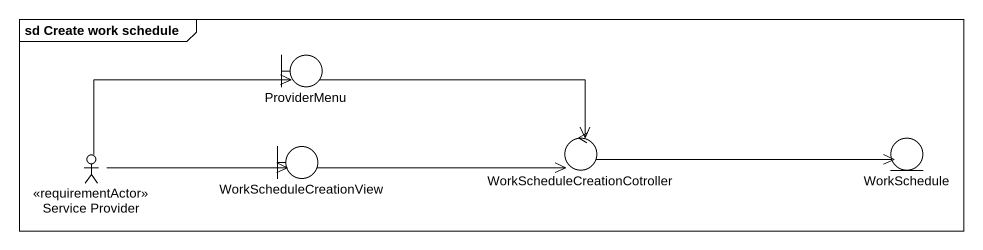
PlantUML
@startuml
mainframe sd Create work schedule
boundary ProviderMenu
actor "Service Provider" as Service_Provider <<requirementActor>>
boundary WorkScheduleCreationView
control "WorkScheduleCreationCotroller" as WorkScheduleCreationCotrolle
entity WorkSchedule
ProviderMenu -right-> WorkScheduleCreationCotrolle
Service_Provider -right-> ProviderMenu
Service_Provider -right-> WorkScheduleCreationView
WorkScheduleCreationView -right-> WorkScheduleCreationCotrolle
WorkScheduleCreationCotrolle -right-> WorkSchedule
@enduml
